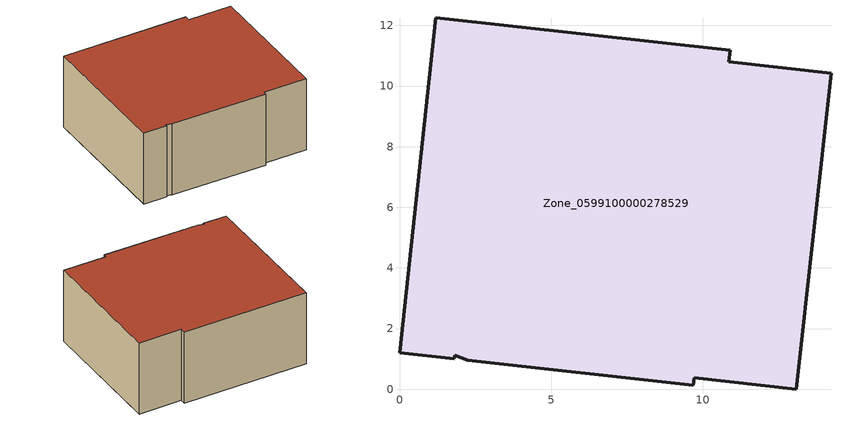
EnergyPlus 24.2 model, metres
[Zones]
Zone_0599100000278529
 floor ground (C_G): 2.25,0.95 1.83,1.12 1.81,1 0,1.21 1.19,12.25 10.91,11.19 10.87,10.8 14.23,10.43 13.08,0 9.72,0.37 9.69,0.13 z0
 wall outside (C_F): 1.19,12.25 0,1.21 1.81,1 1.83,1.12 2.25,0.95 9.69,0.13 9.72,0.37 13.08,0 14.23,10.43 10.87,10.8 10.91,11.19 1.19,12.25 z0:5.92
 roof outside (C_R): 2.25,0.95 9.69,0.13 9.72,0.37 13.08,0 14.23,10.43 10.87,10.8 10.91,11.19 1.19,12.25 0,1.21 1.81,1 1.83,1.12 z5.92
[BUILDING]
Pand.0599100000278529: North Axis=0; Terrain=City; Loads Convergence Tolerance Value=0.04; Temperature Convergence Tolerance Value=0.4; Solar Distribution=FullExterior; Maximum Number of Warmup Days=25; Minimum Number of Warmup Days=1
[Site:Location]
Rotterdam.The.Hague.AP_ZH_NLD Design_Conditions: Latitude=51.96; Longitude=4.45; Time Zone=1; Elevation=-4.5
[SITE:GROUNDTEMPERATURE:BUILDINGSURFACE]
18, 18, 18, 18, 18, 18, 18, 18, 18, 18, 18, 18
[MATERIAL] Thermal Absorptance=0.9; Solar Absorptance=0.7; Visible Absorptance=0.7
Name | Roughness | Thickness | Conductivity | Density | Specific Heat
G.D.1975-1991 | MediumSmooth | 0.15 | 0.288461 | 540 | 1210
F.D.1975-1991 | Rough | 0.3 | 0.230769 | 1920 | 840
R.D.1975-1991 | MediumRough | 0.2 | 0.153846 | 1500 | 1000
[CONSTRUCTION]
C_G: G.D.1975-1991
C_F: F.D.1975-1991
C_R: R.D.1975-1991
[ZONE]
Zone_0599100000278529: Type=1; Multiplier=1; Ceiling Height=Autocalculate; Volume=Autocalculate; Floor Area=autocalculate; Part of Total Floor Area=Yes
[ZONEINFILTRATION:DESIGNFLOWRATE]
Infil_Zone_0599100000278529: Zone or ZoneList or Space or SpaceList=Zone_0599100000278529; Schedule=AlwaysOn; Design Flow Rate Calculation Method=Flow/Area; Flow Rate per Floor Area=0.0042; Constant Term Coefficient=1; Temperature Term Coefficient=0; Velocity Term Coefficient=0; Velocity Squared Term Coefficient=0
[HVACTEMPLATE:ZONE:IDEALLOADSAIRSYSTEM]
Zone_0599100000278529: Maximum Heating Supply Air Temperature=50; Minimum Cooling Supply Air Temperature=13; Maximum Heating Supply Air Humidity Ratio=0.0156; Minimum Cooling Supply Air Humidity Ratio=0.0077; Heating Limit=NoLimit; Cooling Limit=NoLimit; Dehumidification Control Type=ConstantSensibleHeatRatio; Cooling Sensible Heat Ratio=0.7; Dehumidification Setpoint=60; Humidification Control Type=None; Humidification Setpoint=30; Outdoor Air Method=None; Outdoor Air Flow Rate per Person=0.00944; Outdoor Air Flow Rate per Zone Floor Area=0; Outdoor Air Flow Rate per Zone=0; Demand Controlled Ventilation Type=None; Outdoor Air Economizer Type=NoEconomizer; Heat Recovery Type=None; Sensible Heat Recovery Effectiveness=0.7; Latent Heat Recovery Effectiveness=0.65
[ZONECONTROL:THERMOSTAT]
ThermostatControl_Zone_0599100000278529: Zone or ZoneList=Zone_0599100000278529; Control Type Schedule=DualSetpointControlType; Control 1=Thermostat_Zone_0599100000278529; Temperature Difference Between Cutout And Setpoint=0
[THERMOSTATSETPOINT:DUALSETPOINT]
Thermostat_Zone_0599100000278529: Heating Setpoint Temperature Schedule=HeatingSetpoint_Zone_0599100000278529; Cooling Setpoint Temperature Schedule=CoolingSetpoint_Zone_0599100000278529
[SCHEDULE:COMPACT]
HeatingSetpoint_Zone_0599100000278529: Through: 12/31, For: AllDays, Until: 24:00, 21
CoolingSetpoint_Zone_0599100000278529: Through: 12/31, For: AllDays, Until: 24:00, 24
DualSetpointControlType: Through: 12/31, For: AllDays, Until: 24:00, 4
AlwaysOn: Through: 12/31, For: AllDays, Until: 24:00, 1
